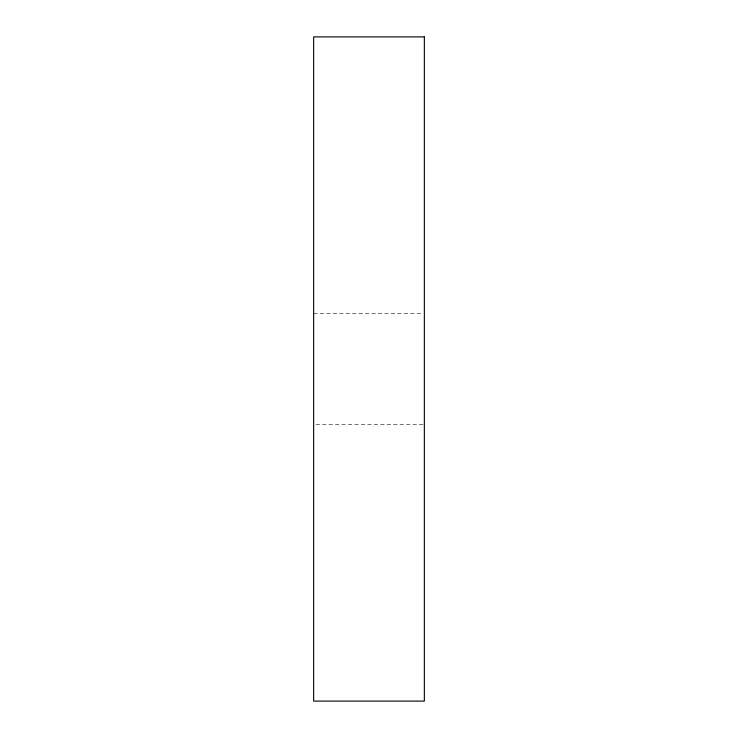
<?xml version="1.0" encoding="UTF-8"?>
<svg xmlns="http://www.w3.org/2000/svg" width="738" height="738" viewBox="0 0 738 738"><rect width="100%" height="100%" fill="white"/><g stroke="black" fill="none" stroke-linecap="round" stroke-linejoin="round"><path stroke-width="0.55" stroke-dasharray="3.69 2.77" d="M313.65 313.65L423.197 313.65M315.956 424.35L423.197 424.35"/><path stroke-width="1.11" d="M424.35 36.9L313.65 36.9L313.65 701.1L424.35 701.1L424.35 36.9"/></g></svg>
